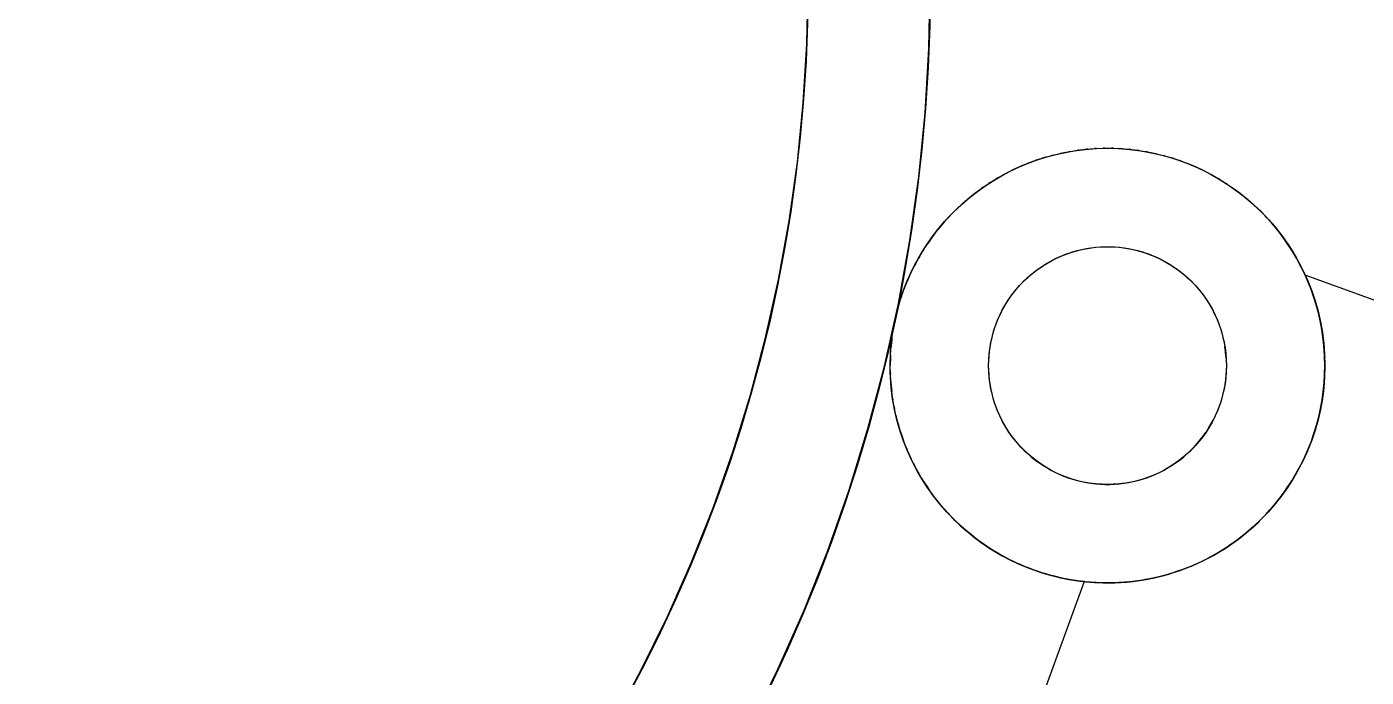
# Model space of a CAD drawing. Header units: millimetres. Extents: x -55 to 176, y -160 to 36.
# Drawn here: x 10.5 to 30.22, y -10.2 to -0.63 of the extents above; entities that cross this region are included whole.
import ezdxf

# ---------------------------------------------------------------- set-up
doc = ezdxf.new("R2010")
doc.units = ezdxf.units.MM
doc.layers.add('XY', color=7, linetype='Continuous')

msp = doc.modelspace()

# ---------------------------------------------------------------- linework, layer by layer
for centre, radius in [((0, 0), 23.8), ((0, 0), 22), ((26.41, -5.614), 3.2), ((26.41, -5.614), 1.75)]:
    msp.add_circle(centre, radius)
at = {"layer": 'XY'}
for p, q in [((21.983, -0.875), (22, 0)), ((23.781, -0.946), (23.8, 0)), ((21.93, -1.748), (21.983, -0.875)), ((23.725, -1.891), (23.781, -0.946)), ((21.844, -2.618), (21.93, -1.748)), ((23.631, -2.833), (23.725, -1.891)), ((25.349, -2.595), (25.47, -2.555)), ((25.371, -2.587), (25.492, -2.548)), ((25.371, -2.587), (25.47, -2.555)), ((25.47, -2.555), (25.592, -2.52)), ((25.492, -2.548), (25.47, -2.555)), ((25.492, -2.548), (25.614, -2.514)), ((25.492, -2.548), (25.592, -2.52)), ((25.592, -2.52), (25.716, -2.49)), ((25.614, -2.514), (25.592, -2.52)), ((25.614, -2.514), (25.738, -2.485)), ((25.614, -2.514), (25.716, -2.49)), ((25.716, -2.49), (25.84, -2.465)), ((25.738, -2.485), (25.716, -2.49)), ((25.738, -2.485), (25.863, -2.461)), ((25.738, -2.485), (25.84, -2.465)), ((25.84, -2.465), (25.966, -2.445)), ((25.863, -2.461), (25.84, -2.465)), ((25.863, -2.461), (25.989, -2.441)), ((25.863, -2.461), (25.966, -2.445)), ((25.966, -2.445), (26.092, -2.429)), ((25.989, -2.441), (25.966, -2.445)), ((25.989, -2.441), (26.115, -2.427)), ((25.989, -2.441), (26.092, -2.429)), ((26.092, -2.429), (26.219, -2.419)), ((26.115, -2.427), (26.092, -2.429)), ((26.115, -2.427), (26.242, -2.418)), ((26.115, -2.427), (26.219, -2.419)), ((26.219, -2.419), (26.346, -2.414)), ((26.242, -2.418), (26.219, -2.419)), ((26.242, -2.418), (26.369, -2.414)), ((26.242, -2.418), (26.346, -2.414)), ((26.369, -2.414), (26.346, -2.414)), ((26.346, -2.414), (26.474, -2.414)), ((26.369, -2.414), (26.496, -2.415)), ((26.369, -2.414), (26.474, -2.414)), ((26.496, -2.415), (26.474, -2.414)), ((26.474, -2.414), (26.601, -2.419)), ((26.496, -2.415), (26.623, -2.421)), ((26.496, -2.415), (26.601, -2.419)), ((26.623, -2.421), (26.601, -2.419)), ((26.601, -2.419), (26.728, -2.429)), ((26.623, -2.421), (26.75, -2.432)), ((26.623, -2.421), (26.728, -2.429)), ((26.75, -2.432), (26.728, -2.429)), ((26.728, -2.429), (26.854, -2.445)), ((26.75, -2.432), (26.876, -2.448)), ((26.75, -2.432), (26.854, -2.445)), ((26.876, -2.448), (26.854, -2.445)), ((26.854, -2.445), (26.98, -2.465)), ((26.876, -2.448), (27.001, -2.469)), ((26.876, -2.448), (26.98, -2.465)), ((27.001, -2.469), (26.98, -2.465)), ((26.98, -2.465), (27.104, -2.49)), ((27.001, -2.469), (27.126, -2.495)), ((27.001, -2.469), (27.104, -2.49)), ((27.126, -2.495), (27.104, -2.49)), ((27.104, -2.49), (27.228, -2.52)), ((27.126, -2.495), (27.249, -2.526)), ((27.126, -2.495), (27.228, -2.52)), ((27.249, -2.526), (27.228, -2.52)), ((27.228, -2.52), (27.35, -2.555)), ((27.249, -2.526), (27.371, -2.561)), ((27.249, -2.526), (27.35, -2.555)), ((27.371, -2.561), (27.35, -2.555)), ((27.35, -2.555), (27.471, -2.595)), ((27.371, -2.561), (27.492, -2.602)), ((27.371, -2.561), (27.471, -2.595)), ((21.722, -3.485), (21.844, -2.618)), ((24.884, -2.801), (24.997, -2.742)), ((24.905, -2.79), (25.018, -2.732)), ((24.905, -2.79), (24.997, -2.742)), ((24.997, -2.742), (25.112, -2.689)), ((25.018, -2.732), (24.997, -2.742)), ((25.018, -2.732), (25.134, -2.679)), ((25.018, -2.732), (25.112, -2.689)), ((25.112, -2.689), (25.23, -2.639)), ((25.134, -2.679), (25.112, -2.689)), ((25.134, -2.679), (25.251, -2.631)), ((25.134, -2.679), (25.23, -2.639)), ((25.23, -2.639), (25.349, -2.595)), ((25.251, -2.631), (25.23, -2.639)), ((25.251, -2.631), (25.371, -2.587)), ((25.251, -2.631), (25.349, -2.595)), ((25.371, -2.587), (25.349, -2.595)), ((27.492, -2.602), (27.471, -2.595)), ((27.471, -2.595), (27.59, -2.639)), ((27.492, -2.602), (27.611, -2.647)), ((27.492, -2.602), (27.59, -2.639)), ((27.611, -2.647), (27.59, -2.639)), ((27.59, -2.639), (27.708, -2.689)), ((27.611, -2.647), (27.728, -2.697)), ((27.611, -2.647), (27.708, -2.689)), ((27.728, -2.697), (27.708, -2.689)), ((27.708, -2.689), (27.823, -2.742)), ((27.728, -2.697), (27.842, -2.752)), ((27.728, -2.697), (27.823, -2.742)), ((27.842, -2.752), (27.823, -2.742)), ((27.823, -2.742), (27.936, -2.801)), ((27.842, -2.752), (27.955, -2.811)), ((27.842, -2.752), (27.936, -2.801)), ((23.5, -3.77), (23.631, -2.833)), ((24.56, -3.003), (24.665, -2.931)), ((24.58, -2.989), (24.685, -2.918)), ((24.58, -2.989), (24.665, -2.931)), ((24.665, -2.931), (24.773, -2.864)), ((24.685, -2.918), (24.665, -2.931)), ((24.685, -2.918), (24.794, -2.852)), ((24.685, -2.918), (24.773, -2.864)), ((24.773, -2.864), (24.884, -2.801)), ((24.794, -2.852), (24.773, -2.864)), ((24.794, -2.852), (24.905, -2.79)), ((24.794, -2.852), (24.884, -2.801)), ((24.905, -2.79), (24.884, -2.801)), ((27.955, -2.811), (27.936, -2.801)), ((27.936, -2.801), (28.047, -2.864)), ((27.955, -2.811), (28.065, -2.875)), ((27.955, -2.811), (28.047, -2.864)), ((28.065, -2.875), (28.047, -2.864)), ((28.047, -2.864), (28.155, -2.931)), ((28.065, -2.875), (28.173, -2.943)), ((28.065, -2.875), (28.155, -2.931)), ((28.173, -2.943), (28.155, -2.931)), ((28.155, -2.931), (28.26, -3.003)), ((28.173, -2.943), (28.277, -3.015)), ((28.173, -2.943), (28.26, -3.003)), ((24.28, -3.225), (24.377, -3.142)), ((24.358, -3.158), (24.458, -3.078)), ((24.377, -3.142), (24.358, -3.158)), ((24.377, -3.142), (24.477, -3.064)), ((24.377, -3.142), (24.458, -3.078)), ((24.458, -3.078), (24.56, -3.003)), ((24.477, -3.064), (24.458, -3.078)), ((24.477, -3.064), (24.58, -2.989)), ((24.477, -3.064), (24.56, -3.003)), ((24.58, -2.989), (24.56, -3.003)), ((28.277, -3.015), (28.26, -3.003)), ((28.26, -3.003), (28.362, -3.078)), ((28.277, -3.015), (28.379, -3.091)), ((28.277, -3.015), (28.362, -3.078)), ((28.379, -3.091), (28.362, -3.078)), ((28.362, -3.078), (28.461, -3.158)), ((28.379, -3.091), (28.478, -3.171)), ((28.379, -3.091), (28.461, -3.158)), ((24.081, -3.419), (24.17, -3.328)), ((24.097, -3.402), (24.187, -3.312)), ((24.097, -3.402), (24.17, -3.328)), ((24.17, -3.328), (24.262, -3.241)), ((24.187, -3.312), (24.17, -3.328)), ((24.187, -3.312), (24.28, -3.225)), ((24.187, -3.312), (24.262, -3.241)), ((24.262, -3.241), (24.358, -3.158)), ((24.28, -3.225), (24.262, -3.241)), ((24.28, -3.225), (24.358, -3.158)), ((28.478, -3.171), (28.461, -3.158)), ((28.461, -3.158), (28.558, -3.241)), ((28.478, -3.171), (28.573, -3.255)), ((28.478, -3.171), (28.558, -3.241)), ((28.573, -3.255), (28.558, -3.241)), ((28.558, -3.241), (28.65, -3.328)), ((28.573, -3.255), (28.665, -3.343)), ((28.573, -3.255), (28.65, -3.328)), ((28.665, -3.343), (28.65, -3.328)), ((28.739, -3.419), (28.65, -3.328)), ((28.665, -3.343), (28.753, -3.435)), ((28.665, -3.343), (28.739, -3.419)), ((21.567, -4.346), (21.722, -3.485)), ((23.995, -3.514), (23.914, -3.611)), ((23.929, -3.592), (24.011, -3.495)), ((23.929, -3.592), (23.995, -3.514)), ((23.995, -3.514), (24.081, -3.419)), ((24.011, -3.495), (23.995, -3.514)), ((24.011, -3.495), (24.097, -3.402)), ((24.011, -3.495), (24.081, -3.419)), ((24.097, -3.402), (24.081, -3.419)), ((28.753, -3.435), (28.739, -3.419)), ((28.825, -3.514), (28.739, -3.419)), ((28.753, -3.435), (28.838, -3.529)), ((28.753, -3.435), (28.825, -3.514)), ((28.838, -3.529), (28.825, -3.514)), ((28.906, -3.611), (28.825, -3.514)), ((28.838, -3.529), (28.919, -3.628)), ((28.838, -3.529), (28.906, -3.611)), ((23.836, -3.712), (23.763, -3.816)), ((23.777, -3.796), (23.851, -3.692)), ((23.777, -3.796), (23.836, -3.712)), ((23.836, -3.712), (23.914, -3.611)), ((23.851, -3.692), (23.836, -3.712)), ((23.851, -3.692), (23.929, -3.592)), ((23.851, -3.692), (23.914, -3.611)), ((23.929, -3.592), (23.914, -3.611)), ((28.919, -3.628), (28.906, -3.611)), ((28.984, -3.712), (28.906, -3.611)), ((28.919, -3.628), (28.996, -3.729)), ((28.919, -3.628), (28.984, -3.712)), ((28.996, -3.729), (28.984, -3.712)), ((29.057, -3.816), (28.984, -3.712)), ((28.996, -3.729), (29.069, -3.833)), ((28.996, -3.729), (29.057, -3.816)), ((23.331, -4.701), (23.5, -3.77)), ((23.628, -4.032), (23.693, -3.923)), ((23.64, -4.011), (23.706, -3.902)), ((23.64, -4.011), (23.693, -3.923)), ((23.693, -3.923), (23.763, -3.816)), ((23.706, -3.902), (23.693, -3.923)), ((23.706, -3.902), (23.777, -3.796)), ((23.706, -3.902), (23.763, -3.816)), ((23.777, -3.796), (23.763, -3.816)), ((25.83, -3.963), (25.896, -3.941)), ((25.896, -3.941), (25.963, -3.922)), ((25.963, -3.922), (26.03, -3.905)), ((26.03, -3.905), (26.098, -3.892)), ((26.098, -3.892), (26.167, -3.881)), ((26.167, -3.881), (26.236, -3.872)), ((26.236, -3.872), (26.306, -3.867)), ((26.306, -3.867), (26.375, -3.864)), ((26.375, -3.864), (26.445, -3.864)), ((26.445, -3.864), (26.514, -3.867)), ((26.514, -3.867), (26.584, -3.872)), ((26.584, -3.872), (26.653, -3.881)), ((26.653, -3.881), (26.721, -3.892)), ((26.721, -3.892), (26.79, -3.905)), ((26.79, -3.905), (26.857, -3.922)), ((26.857, -3.922), (26.924, -3.941)), ((26.924, -3.941), (26.99, -3.963)), ((29.069, -3.833), (29.057, -3.816)), ((29.127, -3.923), (29.057, -3.816)), ((29.069, -3.833), (29.138, -3.94)), ((29.069, -3.833), (29.127, -3.923)), ((29.138, -3.94), (29.127, -3.923)), ((29.192, -4.032), (29.127, -3.923)), ((29.138, -3.94), (29.202, -4.05)), ((29.138, -3.94), (29.192, -4.032)), ((23.522, -4.235), (23.579, -4.122)), ((23.628, -4.032), (23.567, -4.144)), ((23.579, -4.122), (23.567, -4.144)), ((23.579, -4.122), (23.64, -4.011)), ((23.579, -4.122), (23.628, -4.032)), ((23.64, -4.011), (23.628, -4.032)), ((25.456, -4.147), (25.515, -4.11)), ((25.515, -4.11), (25.575, -4.075)), ((25.575, -4.075), (25.637, -4.043)), ((25.637, -4.043), (25.7, -4.014)), ((25.7, -4.014), (25.764, -3.987)), ((25.764, -3.987), (25.83, -3.963)), ((26.99, -3.963), (27.055, -3.987)), ((27.055, -3.987), (27.12, -4.014)), ((27.12, -4.014), (27.183, -4.043)), ((27.183, -4.043), (27.245, -4.075)), ((27.245, -4.075), (27.305, -4.11)), ((27.305, -4.11), (27.364, -4.147)), ((29.202, -4.05), (29.192, -4.032)), ((29.252, -4.144), (29.192, -4.032)), ((29.202, -4.05), (29.262, -4.162)), ((29.202, -4.05), (29.252, -4.144)), ((23.511, -4.258), (23.46, -4.374)), ((23.469, -4.351), (23.522, -4.235)), ((23.469, -4.351), (23.511, -4.258)), ((23.511, -4.258), (23.567, -4.144)), ((23.522, -4.235), (23.511, -4.258)), ((23.522, -4.235), (23.567, -4.144)), ((25.185, -4.364), (25.236, -4.316)), ((25.236, -4.316), (25.288, -4.271)), ((25.288, -4.271), (25.342, -4.227)), ((25.342, -4.227), (25.398, -4.186)), ((25.398, -4.186), (25.456, -4.147)), ((27.364, -4.147), (27.422, -4.186)), ((27.422, -4.186), (27.478, -4.227)), ((27.478, -4.227), (27.532, -4.271)), ((27.532, -4.271), (27.584, -4.316)), ((27.584, -4.316), (27.635, -4.364)), ((29.262, -4.162), (29.252, -4.144)), ((29.309, -4.258), (29.252, -4.144)), ((29.262, -4.162), (29.317, -4.276)), ((29.262, -4.162), (29.309, -4.258)), ((29.317, -4.276), (29.309, -4.258)), ((29.36, -4.374), (29.309, -4.258)), ((29.317, -4.276), (42.662, -9.129)), ((29.317, -4.276), (29.36, -4.374)), ((29.317, -4.276), (29.363, -4.382)), ((21.377, -5.2), (21.567, -4.346)), ((23.371, -4.613), (23.413, -4.493)), ((23.379, -4.589), (23.422, -4.469)), ((23.379, -4.589), (23.413, -4.493)), ((23.413, -4.493), (23.46, -4.374)), ((23.422, -4.469), (23.413, -4.493)), ((23.422, -4.469), (23.469, -4.351)), ((23.422, -4.469), (23.46, -4.374)), ((23.469, -4.351), (23.46, -4.374)), ((25.002, -4.574), (25.045, -4.519)), ((25.045, -4.519), (25.089, -4.465)), ((25.089, -4.465), (25.136, -4.414)), ((25.136, -4.414), (25.185, -4.364)), ((27.635, -4.364), (27.684, -4.414)), ((27.684, -4.414), (27.73, -4.465)), ((27.73, -4.465), (27.775, -4.519)), ((27.775, -4.519), (27.818, -4.574)), ((29.407, -4.493), (29.36, -4.374)), ((29.36, -4.374), (29.363, -4.382)), ((29.406, -4.489), (29.363, -4.382)), ((29.444, -4.597), (29.406, -4.489)), ((29.449, -4.613), (29.407, -4.493)), ((29.407, -4.493), (29.444, -4.597)), ((23.126, -5.625), (23.331, -4.701)), ((23.307, -4.833), (23.34, -4.71)), ((23.333, -4.734), (23.371, -4.613)), ((23.34, -4.71), (23.333, -4.734)), ((23.34, -4.71), (23.379, -4.589)), ((23.34, -4.71), (23.371, -4.613)), ((23.379, -4.589), (23.371, -4.613)), ((24.889, -4.749), (24.924, -4.689)), ((24.924, -4.689), (24.962, -4.631)), ((24.962, -4.631), (25.002, -4.574)), ((27.818, -4.574), (27.858, -4.631)), ((27.858, -4.631), (27.896, -4.689)), ((27.896, -4.689), (27.931, -4.749)), ((29.449, -4.613), (29.444, -4.597)), ((29.479, -4.707), (29.444, -4.597)), ((29.487, -4.734), (29.449, -4.613)), ((29.449, -4.613), (29.479, -4.707)), ((29.487, -4.734), (29.479, -4.707)), ((29.509, -4.817), (29.479, -4.707)), ((23.273, -4.982), (23.301, -4.857)), ((23.278, -4.957), (23.307, -4.833)), ((23.278, -4.957), (23.301, -4.857)), ((23.333, -4.734), (23.301, -4.857)), ((23.307, -4.833), (23.301, -4.857)), ((23.307, -4.833), (23.333, -4.734)), ((24.797, -4.936), (24.825, -4.872)), ((24.825, -4.872), (24.855, -4.81)), ((24.855, -4.81), (24.889, -4.749)), ((27.931, -4.749), (27.964, -4.81)), ((27.964, -4.81), (27.995, -4.872)), ((27.995, -4.872), (28.023, -4.936)), ((29.519, -4.857), (29.487, -4.734)), ((29.487, -4.734), (29.509, -4.817)), ((29.519, -4.857), (29.509, -4.817)), ((29.536, -4.929), (29.509, -4.817)), ((29.547, -4.982), (29.519, -4.857)), ((29.519, -4.857), (29.536, -4.929)), ((29.547, -4.982), (29.536, -4.929)), ((29.558, -5.042), (29.536, -4.929)), ((23.233, -5.233), (23.25, -5.107)), ((23.236, -5.207), (23.255, -5.082)), ((23.236, -5.207), (23.25, -5.107)), ((23.25, -5.107), (23.273, -4.982)), ((23.255, -5.082), (23.25, -5.107)), ((23.255, -5.082), (23.278, -4.957)), ((23.255, -5.082), (23.273, -4.982)), ((23.278, -4.957), (23.273, -4.982)), ((24.727, -5.133), (24.748, -5.066)), ((24.748, -5.066), (24.771, -5.001)), ((24.771, -5.001), (24.797, -4.936)), ((28.023, -4.936), (28.049, -5.001)), ((28.049, -5.001), (28.072, -5.066)), ((28.072, -5.066), (28.093, -5.133)), ((29.57, -5.107), (29.547, -4.982)), ((29.547, -4.982), (29.558, -5.042)), ((29.57, -5.107), (29.558, -5.042)), ((29.577, -5.155), (29.558, -5.042)), ((29.587, -5.233), (29.57, -5.107)), ((29.57, -5.107), (29.577, -5.155)), ((21.153, -6.045), (21.377, -5.2)), ((23.233, -5.233), (23.22, -5.359)), ((23.222, -5.334), (23.236, -5.207)), ((23.222, -5.334), (23.233, -5.233)), ((23.236, -5.207), (23.233, -5.233)), ((24.682, -5.336), (24.694, -5.268)), ((24.694, -5.268), (24.71, -5.2)), ((24.71, -5.2), (24.727, -5.133)), ((28.093, -5.133), (28.11, -5.2)), ((28.11, -5.2), (28.126, -5.268)), ((28.126, -5.268), (28.138, -5.336)), ((29.587, -5.233), (29.577, -5.155)), ((29.591, -5.269), (29.577, -5.155)), ((29.6, -5.359), (29.587, -5.233)), ((29.587, -5.233), (29.591, -5.269)), ((29.6, -5.359), (29.591, -5.269)), ((29.602, -5.384), (29.591, -5.269)), ((23.21, -5.588), (23.214, -5.461)), ((23.21, -5.588), (23.213, -5.486)), ((23.213, -5.486), (23.21, -5.614)), ((23.213, -5.486), (23.22, -5.359)), ((23.214, -5.461), (23.213, -5.486)), ((23.214, -5.461), (23.222, -5.334)), ((23.214, -5.461), (23.22, -5.359)), ((23.222, -5.334), (23.22, -5.359)), ((24.661, -5.544), (24.666, -5.475)), ((24.666, -5.475), (24.672, -5.405)), ((24.672, -5.405), (24.682, -5.336)), ((28.148, -5.405), (28.138, -5.336)), ((28.154, -5.475), (28.148, -5.405)), ((28.154, -5.475), (28.159, -5.544)), ((29.607, -5.486), (29.6, -5.359)), ((29.6, -5.359), (29.602, -5.384)), ((29.607, -5.486), (29.602, -5.384)), ((29.608, -5.499), (29.602, -5.384)), ((29.61, -5.614), (29.607, -5.486)), ((29.607, -5.486), (29.608, -5.499)), ((29.61, -5.614), (29.608, -5.499)), ((22.884, -6.54), (23.126, -5.625)), ((23.212, -5.715), (23.21, -5.588)), ((23.21, -5.588), (23.21, -5.614)), ((23.212, -5.715), (23.21, -5.614)), ((23.213, -5.741), (23.21, -5.614)), ((23.218, -5.842), (23.212, -5.715)), ((23.212, -5.715), (23.213, -5.741)), ((24.66, -5.614), (24.661, -5.544)), ((24.661, -5.683), (24.66, -5.614)), ((24.666, -5.753), (24.661, -5.683)), ((28.159, -5.683), (28.154, -5.753)), ((28.159, -5.544), (28.16, -5.614)), ((28.16, -5.614), (28.159, -5.683)), ((29.605, -5.792), (29.609, -5.703)), ((29.607, -5.741), (29.61, -5.614)), ((29.607, -5.741), (29.609, -5.703)), ((29.61, -5.614), (29.609, -5.703)), ((23.218, -5.842), (23.213, -5.741)), ((23.22, -5.868), (23.213, -5.741)), ((23.23, -5.969), (23.218, -5.842)), ((23.218, -5.842), (23.22, -5.868)), ((23.23, -5.969), (23.22, -5.868)), ((23.22, -5.868), (23.233, -5.994)), ((24.672, -5.822), (24.666, -5.753)), ((24.682, -5.891), (24.672, -5.822)), ((24.694, -5.959), (24.682, -5.891)), ((28.138, -5.891), (28.126, -5.959)), ((28.148, -5.822), (28.138, -5.891)), ((28.154, -5.753), (28.148, -5.822)), ((29.587, -5.994), (29.6, -5.868)), ((29.59, -5.971), (29.599, -5.882)), ((29.599, -5.882), (29.605, -5.792)), ((29.6, -5.868), (29.599, -5.882)), ((29.6, -5.868), (29.607, -5.741)), ((29.6, -5.868), (29.605, -5.792)), ((29.607, -5.741), (29.605, -5.792)), ((20.896, -6.882), (21.153, -6.045)), ((23.246, -6.095), (23.23, -5.969)), ((23.23, -5.969), (23.233, -5.994)), ((23.246, -6.095), (23.233, -5.994)), ((23.25, -6.12), (23.233, -5.994)), ((23.268, -6.22), (23.246, -6.095)), ((23.246, -6.095), (23.25, -6.12)), ((24.71, -6.027), (24.694, -5.959)), ((24.727, -6.094), (24.71, -6.027)), ((24.748, -6.161), (24.727, -6.094)), ((28.093, -6.094), (28.072, -6.161)), ((28.11, -6.027), (28.093, -6.094)), ((28.126, -5.959), (28.11, -6.027)), ((29.565, -6.148), (29.579, -6.059)), ((29.57, -6.12), (29.587, -5.994)), ((29.57, -6.12), (29.579, -6.059)), ((29.579, -6.059), (29.59, -5.971)), ((29.587, -5.994), (29.579, -6.059)), ((29.587, -5.994), (29.59, -5.971)), ((23.268, -6.22), (23.25, -6.12)), ((23.273, -6.246), (23.25, -6.12)), ((23.295, -6.344), (23.268, -6.22)), ((23.268, -6.22), (23.273, -6.246)), ((23.295, -6.344), (23.273, -6.246)), ((23.301, -6.37), (23.273, -6.246)), ((24.771, -6.227), (24.748, -6.161)), ((24.797, -6.291), (24.771, -6.227)), ((24.825, -6.355), (24.797, -6.291)), ((28.023, -6.291), (27.995, -6.355)), ((28.049, -6.227), (28.023, -6.291)), ((28.072, -6.161), (28.049, -6.227)), ((29.519, -6.37), (29.547, -6.246)), ((29.53, -6.323), (29.549, -6.236)), ((29.547, -6.246), (29.53, -6.323)), ((29.547, -6.246), (29.57, -6.12)), ((29.547, -6.246), (29.549, -6.236)), ((29.549, -6.236), (29.565, -6.148)), ((29.57, -6.12), (29.565, -6.148)), ((23.326, -6.467), (23.295, -6.344)), ((23.295, -6.344), (23.301, -6.37)), ((23.326, -6.467), (23.301, -6.37)), ((23.333, -6.493), (23.301, -6.37)), ((23.362, -6.589), (23.326, -6.467)), ((23.326, -6.467), (23.333, -6.493)), ((23.362, -6.589), (23.333, -6.493)), ((23.371, -6.615), (23.333, -6.493)), ((24.855, -6.417), (24.825, -6.355)), ((24.889, -6.479), (24.855, -6.417)), ((24.924, -6.538), (24.889, -6.479)), ((27.896, -6.538), (27.931, -6.479)), ((27.931, -6.479), (27.964, -6.417)), ((27.995, -6.355), (27.964, -6.417)), ((29.449, -6.615), (29.487, -6.493)), ((29.46, -6.582), (29.486, -6.496)), ((29.486, -6.496), (29.509, -6.41)), ((29.487, -6.493), (29.519, -6.37)), ((29.487, -6.493), (29.509, -6.41)), ((29.509, -6.41), (29.53, -6.323)), ((29.519, -6.37), (29.509, -6.41)), ((29.519, -6.37), (29.53, -6.323)), ((22.606, -7.445), (22.884, -6.54)), ((23.404, -6.71), (23.362, -6.589)), ((23.362, -6.589), (23.371, -6.615)), ((23.404, -6.71), (23.371, -6.615)), ((23.371, -6.615), (23.413, -6.735)), ((24.962, -6.597), (24.924, -6.538)), ((25.002, -6.653), (24.962, -6.597)), ((25.045, -6.709), (25.002, -6.653)), ((27.775, -6.709), (27.818, -6.653)), ((27.818, -6.653), (27.858, -6.597)), ((27.896, -6.538), (27.858, -6.597)), ((29.401, -6.751), (29.432, -6.667)), ((29.407, -6.735), (29.449, -6.615)), ((29.407, -6.735), (29.432, -6.667)), ((29.432, -6.667), (29.46, -6.582)), ((29.449, -6.615), (29.432, -6.667)), ((29.449, -6.615), (29.46, -6.582)), ((20.606, -7.707), (20.896, -6.882)), ((23.449, -6.828), (23.404, -6.71)), ((23.404, -6.71), (23.413, -6.735)), ((23.449, -6.828), (23.413, -6.735)), ((23.46, -6.853), (23.413, -6.735)), ((23.5, -6.945), (23.449, -6.828)), ((23.449, -6.828), (23.46, -6.853)), ((23.5, -6.945), (23.46, -6.853)), ((23.511, -6.969), (23.46, -6.853)), ((25.089, -6.762), (25.045, -6.709)), ((25.136, -6.814), (25.089, -6.762)), ((25.136, -6.814), (25.185, -6.863)), ((25.185, -6.863), (25.236, -6.911)), ((27.584, -6.911), (27.635, -6.863)), ((27.635, -6.863), (27.684, -6.814)), ((27.684, -6.814), (27.73, -6.762)), ((27.73, -6.762), (27.775, -6.709)), ((29.309, -6.969), (29.36, -6.853)), ((29.333, -6.916), (29.368, -6.834)), ((29.36, -6.853), (29.333, -6.916)), ((29.36, -6.853), (29.407, -6.735)), ((29.36, -6.853), (29.368, -6.834)), ((29.368, -6.834), (29.401, -6.751)), ((29.407, -6.735), (29.401, -6.751)), ((23.555, -7.059), (23.5, -6.945)), ((23.5, -6.945), (23.511, -6.969)), ((23.555, -7.059), (23.511, -6.969)), ((23.567, -7.083), (23.511, -6.969)), ((23.615, -7.172), (23.555, -7.059)), ((23.555, -7.059), (23.567, -7.083)), ((23.615, -7.172), (23.567, -7.083)), ((23.628, -7.195), (23.567, -7.083)), ((25.236, -6.911), (25.288, -6.957)), ((25.288, -6.957), (25.342, -7)), ((25.342, -7), (25.398, -7.042)), ((25.398, -7.042), (25.456, -7.081)), ((25.456, -7.081), (25.515, -7.117)), ((27.305, -7.117), (27.364, -7.081)), ((27.364, -7.081), (27.422, -7.042)), ((27.422, -7.042), (27.478, -7)), ((27.478, -7), (27.532, -6.957)), ((27.532, -6.957), (27.584, -6.911)), ((29.192, -7.195), (29.252, -7.083)), ((29.214, -7.156), (29.256, -7.077)), ((29.252, -7.083), (29.214, -7.156)), ((29.252, -7.083), (29.309, -6.969)), ((29.252, -7.083), (29.256, -7.077)), ((29.256, -7.077), (29.295, -6.997)), ((29.295, -6.997), (29.333, -6.916)), ((29.309, -6.969), (29.295, -6.997)), ((29.309, -6.969), (29.333, -6.916)), ((23.679, -7.282), (23.615, -7.172)), ((23.615, -7.172), (23.628, -7.195)), ((23.679, -7.282), (23.628, -7.195)), ((23.693, -7.305), (23.628, -7.195)), ((23.747, -7.389), (23.679, -7.282)), ((23.679, -7.282), (23.693, -7.305)), ((25.515, -7.117), (25.575, -7.152)), ((25.575, -7.152), (25.637, -7.184)), ((25.637, -7.184), (25.7, -7.213)), ((25.7, -7.213), (25.764, -7.24)), ((25.764, -7.24), (25.83, -7.265)), ((25.83, -7.265), (25.896, -7.286)), ((25.896, -7.286), (25.963, -7.305)), ((26.857, -7.305), (26.924, -7.286)), ((26.924, -7.286), (26.99, -7.265)), ((26.99, -7.265), (27.055, -7.24)), ((27.055, -7.24), (27.12, -7.213)), ((27.12, -7.213), (27.183, -7.184)), ((27.183, -7.184), (27.245, -7.152)), ((27.245, -7.152), (27.305, -7.117)), ((29.123, -7.31), (29.169, -7.234)), ((29.127, -7.305), (29.192, -7.195)), ((29.127, -7.305), (29.169, -7.234)), ((29.169, -7.234), (29.214, -7.156)), ((29.192, -7.195), (29.169, -7.234)), ((29.192, -7.195), (29.214, -7.156)), ((22.292, -8.337), (22.606, -7.445)), ((23.747, -7.389), (23.693, -7.305)), ((23.693, -7.305), (23.763, -7.411)), ((23.82, -7.493), (23.747, -7.389)), ((23.747, -7.389), (23.763, -7.411)), ((23.82, -7.493), (23.763, -7.411)), ((23.836, -7.515), (23.763, -7.411)), ((25.963, -7.305), (26.03, -7.322)), ((26.03, -7.322), (26.098, -7.336)), ((26.098, -7.336), (26.167, -7.347)), ((26.167, -7.347), (26.236, -7.355)), ((26.236, -7.355), (26.306, -7.361)), ((26.306, -7.361), (26.375, -7.363)), ((26.375, -7.363), (26.445, -7.363)), ((26.445, -7.363), (26.514, -7.361)), ((26.514, -7.361), (26.584, -7.355)), ((26.584, -7.355), (26.653, -7.347)), ((26.653, -7.347), (26.721, -7.336)), ((26.721, -7.336), (26.79, -7.322)), ((26.79, -7.322), (26.857, -7.305)), ((28.972, -7.532), (29.024, -7.459)), ((28.984, -7.515), (29.057, -7.411)), ((28.984, -7.515), (29.024, -7.459)), ((29.024, -7.459), (29.075, -7.385)), ((29.057, -7.411), (29.024, -7.459)), ((29.057, -7.411), (29.127, -7.305)), ((29.057, -7.411), (29.075, -7.385)), ((29.075, -7.385), (29.123, -7.31)), ((29.127, -7.305), (29.123, -7.31)), ((23.897, -7.595), (23.82, -7.493)), ((23.82, -7.493), (23.836, -7.515)), ((23.897, -7.595), (23.836, -7.515)), ((23.914, -7.616), (23.836, -7.515)), ((23.978, -7.693), (23.897, -7.595)), ((23.897, -7.595), (23.914, -7.616)), ((23.978, -7.693), (23.914, -7.616)), ((23.995, -7.714), (23.914, -7.616)), ((28.802, -7.739), (28.86, -7.672)), ((28.825, -7.714), (28.906, -7.616)), ((28.825, -7.714), (28.86, -7.672)), ((28.86, -7.672), (28.917, -7.602)), ((28.906, -7.616), (28.86, -7.672)), ((28.906, -7.616), (28.984, -7.515)), ((28.906, -7.616), (28.917, -7.602)), ((28.917, -7.602), (28.972, -7.532)), ((28.984, -7.515), (28.972, -7.532)), ((20.283, -8.52), (20.606, -7.707)), ((24.062, -7.788), (23.978, -7.693)), ((23.978, -7.693), (23.995, -7.714)), ((24.062, -7.788), (23.995, -7.714)), ((24.081, -7.808), (23.995, -7.714)), ((24.15, -7.879), (24.062, -7.788)), ((24.062, -7.788), (24.081, -7.808)), ((24.15, -7.879), (24.081, -7.808)), ((24.081, -7.808), (24.17, -7.899)), ((24.15, -7.879), (24.242, -7.967)), ((24.15, -7.879), (24.17, -7.899)), ((28.616, -7.932), (28.679, -7.87)), ((28.65, -7.899), (28.739, -7.808)), ((28.65, -7.899), (28.679, -7.87)), ((28.679, -7.87), (28.742, -7.805)), ((28.739, -7.808), (28.679, -7.87)), ((28.739, -7.808), (28.825, -7.714)), ((28.742, -7.805), (28.802, -7.739)), ((28.825, -7.714), (28.802, -7.739)), ((24.242, -7.967), (24.17, -7.899)), ((24.17, -7.899), (24.262, -7.986)), ((24.242, -7.967), (24.337, -8.052)), ((24.242, -7.967), (24.262, -7.986)), ((24.337, -8.052), (24.262, -7.986)), ((24.262, -7.986), (24.358, -8.069)), ((24.337, -8.052), (24.436, -8.132)), ((24.337, -8.052), (24.358, -8.069)), ((24.436, -8.132), (24.358, -8.069)), ((24.358, -8.069), (24.458, -8.149)), ((28.362, -8.149), (28.461, -8.069)), ((28.414, -8.109), (28.483, -8.052)), ((28.461, -8.069), (28.414, -8.109)), ((28.461, -8.069), (28.558, -7.986)), ((28.461, -8.069), (28.483, -8.052)), ((28.483, -8.052), (28.55, -7.993)), ((28.55, -7.993), (28.616, -7.932)), ((28.558, -7.986), (28.55, -7.993)), ((28.558, -7.986), (28.65, -7.899)), ((28.558, -7.986), (28.616, -7.932)), ((28.65, -7.899), (28.616, -7.932)), ((24.436, -8.132), (24.537, -8.209)), ((24.436, -8.132), (24.458, -8.149)), ((24.537, -8.209), (24.458, -8.149)), ((24.458, -8.149), (24.56, -8.225)), ((24.537, -8.209), (24.642, -8.281)), ((24.537, -8.209), (24.56, -8.225)), ((24.642, -8.281), (24.56, -8.225)), ((24.56, -8.225), (24.665, -8.296)), ((24.642, -8.281), (24.749, -8.349)), ((24.642, -8.281), (24.665, -8.296)), ((28.123, -8.317), (28.198, -8.268)), ((28.155, -8.296), (28.26, -8.225)), ((28.155, -8.296), (28.198, -8.268)), ((28.198, -8.268), (28.271, -8.217)), ((28.26, -8.225), (28.198, -8.268)), ((28.26, -8.225), (28.362, -8.149)), ((28.26, -8.225), (28.271, -8.217)), ((28.271, -8.217), (28.343, -8.164)), ((28.343, -8.164), (28.414, -8.109)), ((28.362, -8.149), (28.343, -8.164)), ((28.362, -8.149), (28.414, -8.109)), ((21.943, -9.217), (22.292, -8.337)), ((24.749, -8.349), (24.665, -8.296)), ((24.665, -8.296), (24.773, -8.363)), ((24.749, -8.349), (24.859, -8.413)), ((24.749, -8.349), (24.773, -8.363)), ((24.859, -8.413), (24.773, -8.363)), ((24.773, -8.363), (24.884, -8.426)), ((24.859, -8.413), (24.972, -8.472)), ((24.859, -8.413), (24.884, -8.426)), ((24.972, -8.472), (24.884, -8.426)), ((24.884, -8.426), (24.997, -8.485)), ((24.972, -8.472), (25.087, -8.527)), ((24.972, -8.472), (24.997, -8.485)), ((27.811, -8.491), (27.891, -8.451)), ((27.823, -8.485), (27.936, -8.426)), ((27.823, -8.485), (27.891, -8.451)), ((27.891, -8.451), (27.969, -8.408)), ((27.936, -8.426), (27.891, -8.451)), ((27.936, -8.426), (28.047, -8.363)), ((27.936, -8.426), (27.969, -8.408)), ((27.969, -8.408), (28.047, -8.363)), ((28.047, -8.363), (28.155, -8.296)), ((28.047, -8.363), (28.123, -8.317)), ((28.155, -8.296), (28.123, -8.317)), ((19.928, -9.32), (20.283, -8.52)), ((25.087, -8.527), (24.997, -8.485)), ((24.997, -8.485), (25.112, -8.539)), ((25.087, -8.527), (25.203, -8.577)), ((25.087, -8.527), (25.112, -8.539)), ((25.203, -8.577), (25.112, -8.539)), ((25.112, -8.539), (25.23, -8.588)), ((25.203, -8.577), (25.322, -8.623)), ((25.203, -8.577), (25.23, -8.588)), ((25.322, -8.623), (25.23, -8.588)), ((25.23, -8.588), (25.349, -8.633)), ((25.322, -8.623), (25.442, -8.664)), ((25.322, -8.623), (25.349, -8.633)), ((25.442, -8.664), (25.349, -8.633)), ((25.349, -8.633), (25.47, -8.672)), ((25.442, -8.664), (25.564, -8.7)), ((25.442, -8.664), (25.47, -8.672)), ((25.564, -8.7), (25.47, -8.672)), ((25.47, -8.672), (25.592, -8.707)), ((27.228, -8.707), (27.35, -8.672)), ((27.311, -8.684), (27.396, -8.658)), ((27.35, -8.672), (27.311, -8.684)), ((27.35, -8.672), (27.471, -8.633)), ((27.35, -8.672), (27.396, -8.658)), ((27.396, -8.658), (27.481, -8.629)), ((27.471, -8.633), (27.396, -8.658)), ((27.471, -8.633), (27.59, -8.588)), ((27.471, -8.633), (27.481, -8.629)), ((27.481, -8.629), (27.565, -8.598)), ((27.565, -8.598), (27.648, -8.565)), ((27.59, -8.588), (27.565, -8.598)), ((27.59, -8.588), (27.708, -8.539)), ((27.59, -8.588), (27.648, -8.565)), ((27.648, -8.565), (27.73, -8.529)), ((27.708, -8.539), (27.648, -8.565)), ((27.708, -8.539), (27.823, -8.485)), ((27.708, -8.539), (27.73, -8.529)), ((27.73, -8.529), (27.811, -8.491)), ((27.823, -8.485), (27.811, -8.491)), ((26.064, -8.795), (25.288, -10.929)), ((25.564, -8.7), (25.688, -8.731)), ((25.564, -8.7), (25.592, -8.707)), ((25.688, -8.731), (25.592, -8.707)), ((25.592, -8.707), (25.716, -8.737)), ((25.688, -8.731), (25.812, -8.757)), ((25.688, -8.731), (25.716, -8.737)), ((25.812, -8.757), (25.716, -8.737)), ((25.716, -8.737), (25.84, -8.763)), ((25.812, -8.757), (25.938, -8.779)), ((25.812, -8.757), (25.84, -8.763)), ((25.938, -8.779), (25.84, -8.763)), ((25.84, -8.763), (25.966, -8.783)), ((25.938, -8.779), (26.064, -8.795)), ((25.938, -8.779), (25.966, -8.783)), ((26.064, -8.795), (25.966, -8.783)), ((25.966, -8.783), (26.092, -8.798)), ((26.064, -8.795), (26.092, -8.798)), ((26.064, -8.795), (26.219, -8.808)), ((26.064, -8.795), (26.112, -8.8)), ((26.092, -8.798), (26.219, -8.808)), ((26.112, -8.8), (26.161, -8.804)), ((26.219, -8.808), (26.161, -8.804)), ((26.161, -8.804), (26.25, -8.81)), ((26.219, -8.808), (26.346, -8.813)), ((26.219, -8.808), (26.25, -8.81)), ((26.25, -8.81), (26.34, -8.813)), ((26.346, -8.813), (26.34, -8.813)), ((26.34, -8.813), (26.429, -8.814)), ((26.346, -8.813), (26.474, -8.813)), ((26.346, -8.813), (26.429, -8.814)), ((26.429, -8.814), (26.518, -8.812)), ((26.474, -8.813), (26.429, -8.814)), ((26.474, -8.813), (26.601, -8.808)), ((26.474, -8.813), (26.518, -8.812)), ((26.518, -8.812), (26.608, -8.807)), ((26.601, -8.808), (26.518, -8.812)), ((26.601, -8.808), (26.728, -8.798)), ((26.601, -8.808), (26.608, -8.807)), ((26.608, -8.807), (26.697, -8.801)), ((26.697, -8.801), (26.786, -8.791)), ((26.728, -8.798), (26.697, -8.801)), ((26.728, -8.798), (26.854, -8.783)), ((26.728, -8.798), (26.786, -8.791)), ((26.786, -8.791), (26.875, -8.78)), ((26.854, -8.783), (26.786, -8.791)), ((26.854, -8.783), (26.98, -8.763)), ((26.854, -8.783), (26.875, -8.78)), ((26.875, -8.78), (26.963, -8.766)), ((26.963, -8.766), (27.051, -8.749)), ((26.98, -8.763), (26.963, -8.766)), ((26.98, -8.763), (27.104, -8.737)), ((26.98, -8.763), (27.051, -8.749)), ((27.051, -8.749), (27.138, -8.73)), ((27.104, -8.737), (27.051, -8.749)), ((27.104, -8.737), (27.228, -8.707)), ((27.104, -8.737), (27.138, -8.73)), ((27.138, -8.73), (27.225, -8.708)), ((27.225, -8.708), (27.311, -8.684)), ((27.228, -8.707), (27.311, -8.684)), ((21.559, -10.082), (21.943, -9.217)), ((19.542, -10.105), (19.928, -9.32)), ((19.125, -10.873), (19.542, -10.105)), ((21.141, -10.931), (21.559, -10.082))]:
    msp.add_line(p, q, dxfattribs=at)

doc.saveas('drawing.dxf')
